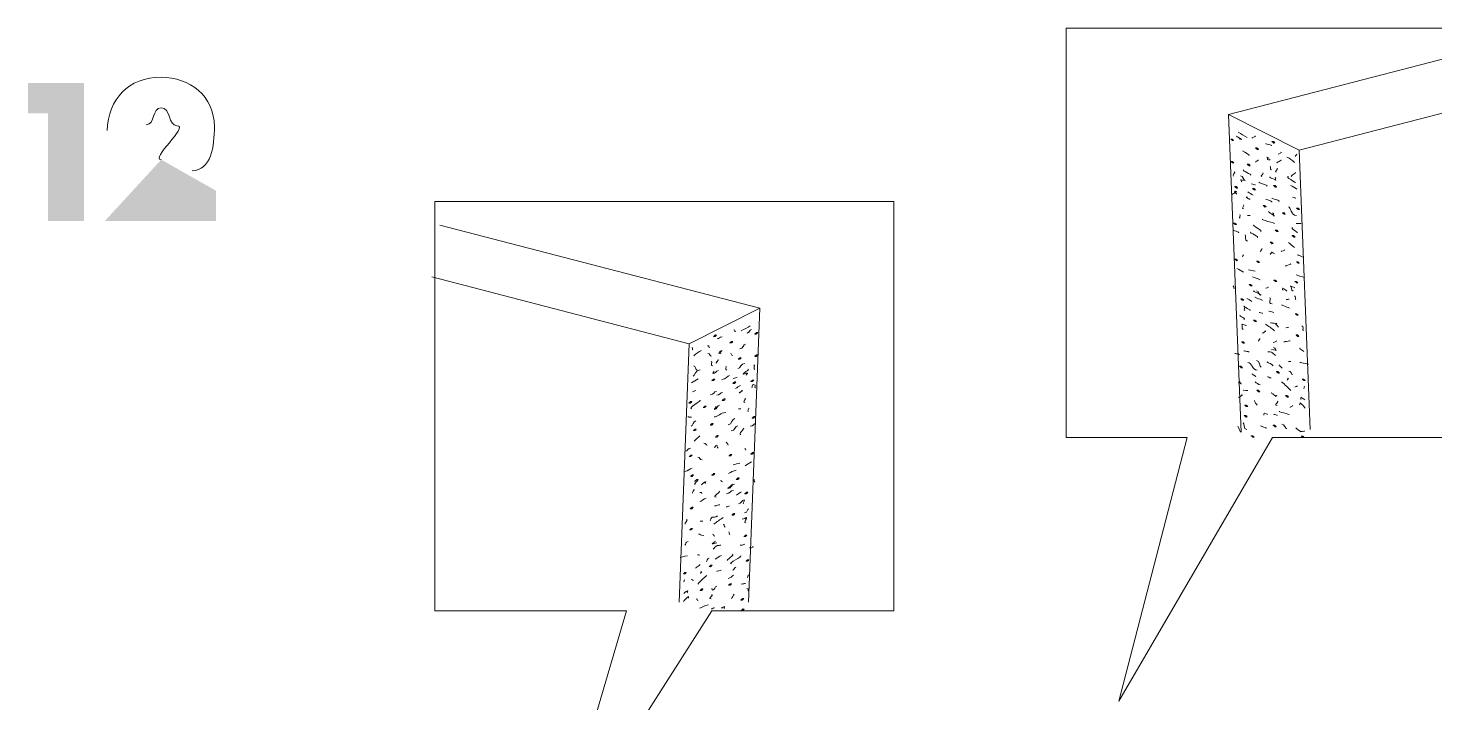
# Model space of a CAD drawing. Header units: metres. Extents: x -27.1 to 47.9, y -10.7 to 6.6.
# Drawn here: x 43.778 to 45.154, y 3.844 to 4.504 of the extents above; entities that cross this region are included whole.
import ezdxf

# ---------------------------------------------------------------- set-up
doc = ezdxf.new("R2010")
doc.units = ezdxf.units.M
doc.header["$MEASUREMENT"] = 0
doc.layers.add('PDF_Working_Num_Penna__2_Num_Penna__2_Num_Penna__2_Num_Penna__2_Num_Penna__2_Num_Penna__2', color=7, linetype='Continuous', lineweight=18, true_color=0xc6c8ca)
doc.layers.add('PDF_Working_Num_Penna__7_Num_Penna__7_Num_Penna__7_Num_Penna__7_Num_Penna__7_Num_Penna__7', color=7, linetype='Continuous', lineweight=18)

msp = doc.modelspace()

# ---------------------------------------------------------------- hatches: boundary and pattern name
at = {"layer": 'PDF_Working_Num_Penna__7_Num_Penna__7_Num_Penna__7_Num_Penna__7_Num_Penna__7_Num_Penna__7', "linetype": 'Continuous', "lineweight": 18}
for points in [[(43.7976, 4.4207), (43.7976, 4.3152), (43.8327, 4.3152), (43.8327, 4.4504), (43.7782, 4.4504), (43.7782, 4.4207)], [(43.9084, 4.3753), (43.8531, 4.3152), (43.9618, 4.3152), (43.9618, 4.345)]]:
    msp.add_hatch(color=7, dxfattribs=at).paths.add_polyline_path(points)

# ---------------------------------------------------------------- linework, layer by layer
at = {"layer": 'PDF_Working_Num_Penna__2_Num_Penna__2_Num_Penna__2_Num_Penna__2_Num_Penna__2_Num_Penna__2', "color": 9, "linetype": 'Continuous', "lineweight": 18, "true_color": 0xc6c8ca}
for centre, radius, start, end in [((44.7364, 4.4595), 0.3021, 324.812, 325.4985), ((44.9653, 4.2252), 0.043, 72.0605, 81.0936), ((44.71, 4.2703), 0.3021, 214.5015, 215.188), ((44.4808, 4.0373), 0.0416, 98.7586, 108.0873)]:
    msp.add_arc(centre, radius, start, end, dxfattribs=at)
for points in [[(44.978, 4.3982), (44.9809, 4.3982), (44.9729, 4.3964), (44.9759, 4.3964)], [(45.0189, 4.3807), (45.0201, 4.3807), (45.0165, 4.3783), (45.0179, 4.3783)], [(44.974, 4.3602), (44.9766, 4.3602), (44.9637, 4.3653), (44.9673, 4.3653)], [(45.0177, 4.3527), (45.0194, 4.3527), (45.0062, 4.3589), (45.011, 4.3589)], [(44.9945, 4.334), (44.9971, 4.334), (44.9873, 4.3368), (44.989, 4.3368)], [(45.0183, 4.3376), (45.0193, 4.3376), (45.0137, 4.3387), (45.015, 4.3387)], [(45.0195, 4.3039), (45.0211, 4.3039), (45.0118, 4.309), (45.015, 4.309)], [(45.0131, 4.2734), (45.0156, 4.2734), (45.0052, 4.271), (45.0088, 4.271)], [(44.985, 4.2377), (44.9877, 4.2377), (44.976, 4.241), (44.9784, 4.241)], [(44.9697, 4.2129), (44.9717, 4.2129), (44.964, 4.2146), (44.9654, 4.2146)], [(44.9654, 4.2146), (44.9667, 4.2146), (44.9642, 4.2093), (44.9666, 4.2093)], [(44.999, 4.2148), (45.0024, 4.2148), (44.9919, 4.2158), (44.9935, 4.2158)], [(45.0012, 4.2114), (45.0023, 4.2114), (44.9973, 4.2148), (44.999, 4.2148)], [(44.4684, 4.209), (44.4712, 4.209), (44.4675, 4.2072), (44.4705, 4.2072)], [(44.4275, 4.1915), (44.4287, 4.1915), (44.4272, 4.1892), (44.4285, 4.1892)], [(44.999, 4.1887), (45.0001, 4.1887), (44.9923, 4.1897), (44.9944, 4.1897)], [(44.9965, 4.1915), (44.9985, 4.1915), (44.9982, 4.1887), (44.999, 4.1887)], [(45.026, 4.1876), (45.0273, 4.1876), (45.02, 4.191), (45.0226, 4.191)], [(44.4287, 4.1636), (44.4304, 4.1636), (44.4307, 4.1698), (44.4354, 4.1698)], [(44.4724, 4.1711), (44.475, 4.1711), (44.4755, 4.1761), (44.4791, 4.1761)], [(44.9796, 4.1788), (44.9836, 4.1788), (44.9825, 4.1725), (44.9842, 4.1725)], [(45.0115, 4.1686), (45.0139, 4.1686), (45.0133, 4.1652), (45.0149, 4.1652)], [(44.4281, 4.1484), (44.4291, 4.1484), (44.4301, 4.1495), (44.4314, 4.1495)], [(44.4519, 4.1449), (44.4544, 4.1449), (44.4558, 4.1476), (44.4574, 4.1476)], [(44.9709, 4.1495), (44.9741, 4.1495), (44.9653, 4.1499), (44.9666, 4.1499)], [(45.0197, 4.1543), (45.0211, 4.1543), (45.0166, 4.153), (45.0175, 4.153)], [(44.4269, 4.1147), (44.4285, 4.1147), (44.4282, 4.1198), (44.4314, 4.1198)], [(44.9667, 4.1179), (44.9684, 4.1179), (44.9663, 4.1116), (44.9702, 4.1116)], [(44.9903, 4.1261), (44.9923, 4.1261), (44.9862, 4.1275), (44.9871, 4.1275)], [(44.9871, 4.1275), (44.9877, 4.1275), (44.9862, 4.1254), (44.987, 4.1254)], [(44.4333, 4.0843), (44.4359, 4.0843), (44.434, 4.0818), (44.4376, 4.0818)], [(44.4613, 4.0486), (44.464, 4.0486), (44.4656, 4.0519), (44.468, 4.0519)], [(44.4452, 4.0222), (44.4463, 4.0222), (44.4457, 4.0257), (44.4474, 4.0257)], [(44.4474, 4.0257), (44.4508, 4.0257), (44.4513, 4.0267), (44.4529, 4.0267)], [(44.4767, 4.0237), (44.4788, 4.0237), (44.4796, 4.0254), (44.481, 4.0254)], [(44.481, 4.0254), (44.4823, 4.0254), (44.4775, 4.0201), (44.4798, 4.0201)], [(44.4204, 3.9985), (44.4216, 3.9985), (44.4212, 4.0019), (44.4238, 4.0019)], [(44.4499, 4.0023), (44.4518, 4.0023), (44.4466, 3.9995), (44.4474, 3.9995)], [(44.4474, 3.9995), (44.4485, 3.9995), (44.4499, 4.0005), (44.452, 4.0005)], [(44.4349, 3.9794), (44.4373, 3.9794), (44.4299, 3.976), (44.4315, 3.976)], [(44.4668, 3.9896), (44.4707, 3.9896), (44.4605, 3.9834), (44.4622, 3.9834)], [(44.4267, 3.9651), (44.4282, 3.9651), (44.4279, 3.9639), (44.4289, 3.9639)], [(44.4755, 3.9603), (44.4786, 3.9603), (44.4785, 3.9608), (44.4798, 3.9608)], [(44.4561, 3.937), (44.4581, 3.937), (44.4585, 3.9384), (44.4593, 3.9384)], [(44.4593, 3.9384), (44.46, 3.9384), (44.4585, 3.9363), (44.4594, 3.9363)]]:
    msp.add_open_spline(points, degree=3, dxfattribs=at)
at = {"layer": 'PDF_Working_Num_Penna__7_Num_Penna__7_Num_Penna__7_Num_Penna__7_Num_Penna__7_Num_Penna__7', "color": 7, "linetype": 'Continuous', "lineweight": 18, "flags": 128}
for points in [[(45.2424, 4.5039), (44.7935, 4.5039), (44.7935, 4.1036), (44.912, 4.1036), (44.845, 3.8458), (44.9954, 4.1036), (45.2424, 4.1036)], [(44.1761, 3.9342), (44.3636, 3.9342), (44.292, 3.6913), (44.4471, 3.9342), (44.625, 3.9342), (44.625, 4.3345), (44.1761, 4.3345)]]:
    msp.add_lwpolyline(points, close=True, dxfattribs=at)
for points in [[(44.9524, 4.4193), (45.2335, 4.492)], [(44.9524, 4.4193), (45.0216, 4.3845), (45.2347, 4.4397)], [(44.9646, 4.109), (44.9524, 4.4193)], [(45.0321, 4.1114), (45.0216, 4.3845)], [(44.494, 4.2301), (44.1808, 4.3111)], [(44.494, 4.2301), (44.4248, 4.1953), (44.1731, 4.2606)], [(44.4827, 3.9427), (44.494, 4.2301)], [(44.4151, 3.9426), (44.4248, 4.1953)]]:
    msp.add_lwpolyline(points, dxfattribs=at)
at = {"layer": 'PDF_Working_Num_Penna__7_Num_Penna__7_Num_Penna__7_Num_Penna__7_Num_Penna__7_Num_Penna__7', "color": 7, "linetype": 'Continuous', "lineweight": 18}
for centre, radius, start, end in [((45.065, 4.5723), 0.199, 238.7708, 241.6891), ((44.9983, 4.3528), 0.0273, 46.6123, 65.7991), ((49.5483, 11.8875), 8.7966, 238.96434, 239.01217), ((44.9411, 4.2897), 0.0619, 55.2398, 60.7372), ((44.8957, 4.161), 0.1764, 46.6435, 49.1069), ((44.9687, 4.28), 0.00262, 127.0806, 173.0564), ((44.9387, 4.2255), 0.0487, 54.5849, 63.2319), ((44.9534, 4.1963), 0.0683, 64.1501, 70.961), ((44.9482, 4.1988), 0.0464, 54.2466, 61.5963), ((45.0014, 4.24), 0.0104, 39.5673, 67.8237), ((44.3871, 4.3732), 0.1876, 298.2221, 301.318), ((44.9376, 4.1342), 0.095, 51.0365, 57.6028), ((44.448, 4.1639), 0.0271, 114.1079, 133.4807), ((44.9834, 4.1708), 0.0197, 40.9858, 55.8587), ((44.9803, 4.1545), 0.0249, 50.5882, 67.5003), ((45.9339, 1.6579), 2.9183, 120.9397, 121.0838), ((44.9879, 4.1678), 0.0136, 225.2507, 250.4948), ((44.9501, 4.0913), 0.0859, 42.6121, 50.8712), ((44.5048, 4.1014), 0.0609, 119.217, 124.806), ((45.0167, 4.1292), 0.0151, 47.5689, 64.4531), ((44.9989, 4.1489), 0.0231, 203.4825, 216.4938), ((45.0073, 4.1178), 0.0247, 36.3266, 52.6374), ((45.0012, 4.1294), 0.0423, 200.1558, 208.8818), ((44.5462, 3.977), 0.1695, 130.8764, 133.4403), ((45.0332, 4.1279), 0.0211, 224.3451, 242.1454), ((44.4777, 4.0908), 0.00262, 6.9436, 52.9194), ((44.5077, 4.0363), 0.0487, 116.7681, 125.4151), ((44.445, 4.0508), 0.0104, 112.1995, 140.5179), ((44.4931, 4.0067), 0.0687, 109.0067, 115.7719), ((44.4979, 4.0101), 0.0459, 118.358, 125.7991), ((44.5077, 3.9466), 0.0931, 122.3314, 129.0293), ((44.4631, 3.9816), 0.0197, 124.149, 139.0065), ((44.4662, 3.9652), 0.0251, 112.6038, 129.3878), ((44.4967, 3.9018), 0.0864, 129.1737, 137.3809), ((44.4585, 3.9787), 0.0137, 289.5507, 314.7039), ((44.4298, 3.94), 0.0152, 115.6449, 132.4194), ((44.4475, 3.9597), 0.0231, 323.5532, 336.5837), ((44.439, 3.9288), 0.0245, 127.2765, 143.6911)]:
    msp.add_arc(centre, radius, start, end, dxfattribs=at)
for points in [[(43.9082, 4.4558), (43.8763, 4.4558), (43.8566, 4.4348), (43.8555, 4.4038)], [(43.9604, 4.4078), (43.9604, 4.4372), (43.9365, 4.4558), (43.9082, 4.4558)], [(43.8937, 4.4095), (43.9028, 4.4095), (43.8989, 4.426), (43.9084, 4.426)], [(43.9084, 4.426), (43.9177, 4.426), (43.9152, 4.4085), (43.9238, 4.4085)], [(43.9238, 4.4085), (43.9362, 4.4085), (43.8967, 4.3753), (43.9084, 4.3753)], [(43.9385, 4.3645), (43.9571, 4.3645), (43.9604, 4.3884), (43.9604, 4.4078)], [(44.956, 4.3939), (44.9569, 4.3939), (44.9542, 4.3954), (44.9546, 4.3954)], [(44.9546, 4.3954), (44.955, 4.3954), (44.9551, 4.3954), (44.956, 4.3954)], [(44.9574, 4.394), (44.9578, 4.394), (44.9552, 4.3939), (44.956, 4.3939)], [(44.956, 4.3954), (44.9569, 4.3954), (44.957, 4.394), (44.9574, 4.394)], [(44.9648, 4.3949), (44.967, 4.3949), (44.9587, 4.3983), (44.9606, 4.3983)], [(44.9629, 4.396), (44.9641, 4.396), (44.9638, 4.3949), (44.9648, 4.3949)], [(44.9943, 4.3892), (44.9969, 4.3892), (44.9863, 4.391), (44.9893, 4.391)], [(44.9963, 4.3915), (44.9972, 4.3915), (44.9945, 4.393), (44.9949, 4.393)], [(44.9949, 4.393), (44.9953, 4.393), (44.9954, 4.393), (44.9963, 4.393)], [(44.9977, 4.3916), (44.9981, 4.3916), (44.9954, 4.3915), (44.9963, 4.3915)], [(44.9963, 4.393), (44.9972, 4.393), (44.9973, 4.3916), (44.9977, 4.3916)], [(44.9722, 4.3794), (44.9753, 4.3794), (44.9647, 4.3839), (44.9666, 4.3839)], [(44.9803, 4.3853), (44.9811, 4.3853), (44.9784, 4.3867), (44.9788, 4.3867)], [(44.9788, 4.3867), (44.9792, 4.3867), (44.9793, 4.3868), (44.9802, 4.3868)], [(44.9816, 4.3853), (44.9821, 4.3853), (44.9794, 4.3853), (44.9803, 4.3853)], [(44.9802, 4.3868), (44.9811, 4.3868), (44.9812, 4.3853), (44.9816, 4.3853)], [(44.9919, 4.3765), (44.9925, 4.3765), (44.9888, 4.3778), (44.9898, 4.3778)], [(44.9898, 4.3778), (44.9914, 4.3778), (44.9891, 4.3751), (44.9914, 4.3751)], [(45.0036, 4.3826), (45.0066, 4.3826), (44.9993, 4.3808), (45.0015, 4.3808)], [(44.9561, 4.3721), (44.957, 4.3721), (44.9542, 4.3736), (44.9546, 4.3736)], [(44.9546, 4.3736), (44.955, 4.3736), (44.9552, 4.3736), (44.956, 4.3736)], [(44.9575, 4.3721), (44.9579, 4.3721), (44.9552, 4.3721), (44.9561, 4.3721)], [(44.9583, 4.3638), (44.9599, 4.3638), (44.9553, 4.3592), (44.9573, 4.3592)], [(44.956, 4.3736), (44.9569, 4.3736), (44.9571, 4.3721), (44.9575, 4.3721)], [(44.9722, 4.3693), (44.973, 4.3693), (44.9703, 4.3708), (44.9707, 4.3708)], [(44.9707, 4.3708), (44.9711, 4.3708), (44.9712, 4.3708), (44.9721, 4.3708)], [(44.9736, 4.3694), (44.974, 4.3694), (44.9713, 4.3693), (44.9722, 4.3693)], [(44.9721, 4.3708), (44.973, 4.3708), (44.9731, 4.3694), (44.9736, 4.3694)], [(44.9813, 4.375), (44.9828, 4.375), (44.977, 4.3729), (44.9789, 4.3729)], [(44.9859, 4.3623), (44.9876, 4.3623), (44.9827, 4.3588), (44.9849, 4.3588)], [(44.9914, 4.3751), (44.9945, 4.3751), (44.992, 4.3753), (44.993, 4.3753)], [(44.9932, 4.3689), (44.9945, 4.3689), (44.9918, 4.3655), (44.9944, 4.3655)], [(45, 4.3669), (45.0015, 4.3669), (44.997, 4.3629), (44.9989, 4.3629)], [(45.0034, 4.3749), (45.006, 4.3749), (44.9979, 4.3722), (44.9998, 4.3722)], [(45.0174, 4.3628), (45.0195, 4.3628), (45.012, 4.3588), (45.0139, 4.3588)], [(44.9599, 4.3475), (44.9608, 4.3475), (44.9581, 4.3489), (44.9585, 4.3489)], [(44.9585, 4.3489), (44.9589, 4.3489), (44.959, 4.349), (44.9599, 4.349)], [(44.9599, 4.349), (44.9608, 4.349), (44.9609, 4.3475), (44.9613, 4.3475)], [(44.9686, 4.3549), (44.9704, 4.3549), (44.9618, 4.3557), (44.9644, 4.3557)], [(44.9642, 4.3594), (44.967, 4.3594), (44.967, 4.3549), (44.9686, 4.3549)], [(44.9644, 4.3557), (44.9649, 4.3557), (44.9644, 4.3536), (44.9655, 4.3536)], [(44.9785, 4.3505), (44.9802, 4.3505), (44.9738, 4.3518), (44.9748, 4.3518)], [(44.9896, 4.3495), (44.9933, 4.3495), (44.9804, 4.3533), (44.9821, 4.3533)], [(44.9982, 4.3553), (45.0005, 4.3553), (44.9905, 4.3582), (44.993, 4.3582)], [(44.9979, 4.3485), (44.9988, 4.3485), (44.996, 4.35), (44.9965, 4.35)], [(44.9965, 4.35), (44.9969, 4.35), (44.997, 4.35), (44.9979, 4.35)], [(44.9993, 4.3485), (44.9997, 4.3485), (44.997, 4.3485), (44.9979, 4.3485)], [(44.9979, 4.3577), (44.9997, 4.3577), (44.9972, 4.3553), (44.9982, 4.3553)], [(44.9979, 4.35), (44.9987, 4.35), (44.9989, 4.3485), (44.9993, 4.3485)], [(44.9588, 4.3444), (44.9632, 4.3444), (44.9545, 4.3414), (44.9567, 4.3414)], [(44.9604, 4.3415), (44.9614, 4.3415), (44.9567, 4.3444), (44.9588, 4.3444)], [(44.9613, 4.3475), (44.9617, 4.3475), (44.9591, 4.3475), (44.9599, 4.3475)], [(44.9704, 4.3386), (44.9722, 4.3386), (44.9688, 4.3387), (44.9695, 4.3387)], [(44.9695, 4.3387), (44.9698, 4.3387), (44.9721, 4.3365), (44.9725, 4.3365)], [(44.9725, 4.3365), (44.9748, 4.3365), (44.9726, 4.3369), (44.9727, 4.3369)], [(44.9774, 4.3456), (44.9783, 4.3456), (44.9755, 4.3471), (44.9759, 4.3471)], [(44.9759, 4.3471), (44.9763, 4.3471), (44.9764, 4.3471), (44.9773, 4.3471)], [(44.9788, 4.3457), (44.9792, 4.3457), (44.9765, 4.3456), (44.9774, 4.3456)], [(44.9773, 4.3471), (44.9782, 4.3471), (44.9784, 4.3457), (44.9788, 4.3457)], [(45.0012, 4.3347), (45.0057, 4.3347), (44.9921, 4.3378), (44.995, 4.3378)], [(44.9635, 4.3216), (44.9646, 4.3216), (44.9618, 4.3181), (44.9636, 4.3181)], [(44.9669, 4.3311), (44.9687, 4.3311), (44.9643, 4.3272), (44.9671, 4.3272)], [(44.9735, 4.3208), (44.9741, 4.3208), (44.9696, 4.3207), (44.971, 4.3207)], [(44.9878, 4.329), (44.9886, 4.329), (44.9859, 4.3305), (44.9863, 4.3305)], [(44.9863, 4.3305), (44.9867, 4.3305), (44.9868, 4.3305), (44.9877, 4.3305)], [(44.9892, 4.3291), (44.9896, 4.3291), (44.9869, 4.329), (44.9878, 4.329)], [(44.9877, 4.3305), (44.9886, 4.3305), (44.9887, 4.3291), (44.9892, 4.3291)], [(44.9968, 4.3201), (44.9994, 4.3201), (44.9895, 4.3245), (44.9918, 4.3245)], [(44.9955, 4.3233), (44.9971, 4.3233), (44.9958, 4.3201), (44.9968, 4.3201)], [(45.0065, 4.322), (45.0074, 4.322), (45.0046, 4.3234), (45.0051, 4.3234)], [(45.0051, 4.3234), (45.0055, 4.3234), (45.0056, 4.3235), (45.0064, 4.3235)], [(45.0079, 4.322), (45.0083, 4.322), (45.0056, 4.322), (45.0065, 4.322)], [(45.0064, 4.3235), (45.0073, 4.3235), (45.0075, 4.322), (45.0079, 4.322)], [(45.011, 4.3292), (45.0135, 4.3292), (45.0131, 4.3207), (45.0189, 4.3207)], [(45.0205, 4.3264), (45.0213, 4.3264), (45.0186, 4.3279), (45.019, 4.3279)], [(45.019, 4.3279), (45.0194, 4.3279), (45.0195, 4.3279), (45.0204, 4.3279)], [(45.0219, 4.3265), (45.0223, 4.3265), (45.0196, 4.3264), (45.0205, 4.3264)], [(45.0204, 4.3279), (45.0213, 4.3279), (45.0214, 4.3265), (45.0219, 4.3265)], [(44.9587, 4.3118), (44.9596, 4.3118), (44.9568, 4.3132), (44.9572, 4.3132)], [(44.9572, 4.3132), (44.9576, 4.3132), (44.9577, 4.3133), (44.9586, 4.3133)], [(44.9601, 4.3118), (44.9605, 4.3118), (44.9578, 4.3118), (44.9587, 4.3118)], [(44.9586, 4.3133), (44.9595, 4.3133), (44.9597, 4.3118), (44.9601, 4.3118)], [(44.9836, 4.3052), (44.9876, 4.3052), (44.9744, 4.3114), (44.9769, 4.3114)], [(44.9971, 4.3128), (45.0004, 4.3128), (44.9811, 4.3171), (44.9859, 4.3171)], [(45.023, 4.3129), (45.0255, 4.3129), (45.0156, 4.3128), (45.0193, 4.3128)], [(44.9618, 4.304), (44.9645, 4.304), (44.9555, 4.3065), (44.9568, 4.3065)], [(44.9685, 4.3019), (44.9702, 4.3019), (44.9675, 4.2956), (44.971, 4.2956)], [(44.9804, 4.2992), (44.9837, 4.2992), (44.9719, 4.3043), (44.9741, 4.3043)], [(44.9945, 4.2931), (44.9954, 4.2931), (44.9927, 4.2946), (44.9931, 4.2946)], [(44.9931, 4.2946), (44.9935, 4.2946), (44.9936, 4.2946), (44.9945, 4.2946)], [(44.9959, 4.2932), (44.9964, 4.2932), (44.9937, 4.2931), (44.9945, 4.2931)], [(44.9945, 4.2946), (44.9954, 4.2946), (44.9955, 4.2932), (44.9959, 4.2932)], [(44.9995, 4.3049), (45.0004, 4.3049), (44.9977, 4.3064), (44.9981, 4.3064)], [(44.9981, 4.3064), (44.9985, 4.3064), (44.9986, 4.3064), (44.9995, 4.3064)], [(45.0009, 4.3049), (45.0013, 4.3049), (44.9987, 4.3049), (44.9995, 4.3049)], [(44.9995, 4.3064), (45.0004, 4.3064), (45.0005, 4.3049), (45.0009, 4.3049)], [(45.016, 4.2995), (45.0169, 4.2995), (45.0142, 4.301), (45.0146, 4.301)], [(45.0146, 4.301), (45.015, 4.301), (45.0151, 4.301), (45.016, 4.301)], [(45.0174, 4.2996), (45.0178, 4.2996), (45.0151, 4.2995), (45.016, 4.2995)], [(45.016, 4.301), (45.0169, 4.301), (45.017, 4.2996), (45.0174, 4.2996)], [(44.9947, 4.2852), (44.9958, 4.2852), (44.9921, 4.2824), (44.9933, 4.2824)], [(44.997, 4.2832), (44.9981, 4.2832), (44.9935, 4.2852), (44.9947, 4.2852)], [(45.0071, 4.2872), (45.0094, 4.2872), (45.0024, 4.2854), (45.0039, 4.2854)], [(45.0254, 4.2793), (45.0276, 4.2793), (45.0184, 4.2825), (45.0204, 4.2825)], [(44.96, 4.2765), (44.9608, 4.2765), (44.9581, 4.278), (44.9585, 4.278)], [(44.9585, 4.278), (44.9589, 4.278), (44.959, 4.278), (44.9599, 4.278)], [(44.9613, 4.2766), (44.9618, 4.2766), (44.9591, 4.2765), (44.96, 4.2765)], [(44.9599, 4.278), (44.9608, 4.278), (44.9609, 4.2766), (44.9613, 4.2766)], [(44.9813, 4.2747), (44.9822, 4.2747), (44.9794, 4.2762), (44.9798, 4.2762)], [(44.9798, 4.2762), (44.9802, 4.2762), (44.9803, 4.2762), (44.9812, 4.2762)], [(44.9827, 4.2748), (44.9831, 4.2748), (44.9804, 4.2747), (44.9813, 4.2747)], [(44.9812, 4.2762), (44.9821, 4.2762), (44.9823, 4.2748), (44.9827, 4.2748)], [(45.0202, 4.274), (45.0211, 4.274), (45.0184, 4.2755), (45.0188, 4.2755)], [(45.0188, 4.2755), (45.0192, 4.2755), (45.0193, 4.2755), (45.0202, 4.2755)], [(45.0216, 4.2741), (45.022, 4.2741), (45.0194, 4.274), (45.0202, 4.274)], [(45.0202, 4.2755), (45.0211, 4.2755), (45.0212, 4.2741), (45.0216, 4.2741)], [(44.9741, 4.2518), (44.975, 4.2518), (44.9722, 4.2532), (44.9726, 4.2532)], [(44.9726, 4.2532), (44.973, 4.2532), (44.9731, 4.2533), (44.974, 4.2533)], [(44.974, 4.2533), (44.9749, 4.2533), (44.9751, 4.2518), (44.9755, 4.2518)], [(44.9981, 4.256), (44.999, 4.256), (44.9962, 4.2574), (44.9966, 4.2574)], [(44.9966, 4.2574), (44.997, 4.2574), (44.9972, 4.2575), (44.998, 4.2575)], [(44.9995, 4.256), (44.9999, 4.256), (44.9972, 4.256), (44.9981, 4.256)], [(44.998, 4.2575), (44.9989, 4.2575), (44.9991, 4.256), (44.9995, 4.256)], [(45.0167, 4.2501), (45.0189, 4.2501), (45.0113, 4.2519), (45.013, 4.2519)], [(45.013, 4.2519), (45.0145, 4.2519), (45.0132, 4.2468), (45.0156, 4.2468)], [(45.0261, 4.2596), (45.0298, 4.2596), (45.0166, 4.2627), (45.0187, 4.2627)], [(45.0188, 4.2548), (45.0197, 4.2548), (45.0169, 4.2562), (45.0173, 4.2562)], [(45.0173, 4.2562), (45.0177, 4.2562), (45.0178, 4.2563), (45.0187, 4.2563)], [(45.0202, 4.2548), (45.0206, 4.2548), (45.0179, 4.2548), (45.0188, 4.2548)], [(45.0187, 4.2563), (45.0196, 4.2563), (45.0198, 4.2548), (45.0202, 4.2548)], [(44.9577, 4.2492), (44.9591, 4.2492), (44.9556, 4.2518), (44.9576, 4.2518)], [(44.9658, 4.2378), (44.9666, 4.2378), (44.9639, 4.2393), (44.9643, 4.2393)], [(44.9643, 4.2393), (44.9647, 4.2393), (44.9649, 4.2393), (44.9657, 4.2393)], [(44.9657, 4.2393), (44.9666, 4.2393), (44.9668, 4.2378), (44.9672, 4.2378)], [(44.9755, 4.2518), (44.9759, 4.2518), (44.9732, 4.2518), (44.9741, 4.2518)], [(44.9836, 4.2428), (44.9871, 4.2428), (44.9743, 4.2471), (44.9774, 4.2471)], [(44.9799, 4.2471), (44.9824, 4.2471), (44.9819, 4.2428), (44.9836, 4.2428)], [(44.9911, 4.2507), (44.9928, 4.2507), (44.9879, 4.2495), (44.989, 4.2495)], [(44.9924, 4.2402), (44.9955, 4.2402), (44.9898, 4.2344), (44.9951, 4.2344)], [(45.0053, 4.2496), (45.0062, 4.2496), (45.0041, 4.2478), (45.0057, 4.2478)], [(45.0111, 4.239), (45.0136, 4.239), (45.0075, 4.2384), (45.0089, 4.2384)], [(45.017, 4.2422), (45.0185, 4.2422), (45.0171, 4.2383), (45.0183, 4.2383)], [(44.9672, 4.2378), (44.9676, 4.2378), (44.9649, 4.2378), (44.9658, 4.2378)], [(44.9732, 4.2278), (44.9758, 4.2278), (44.9656, 4.232), (44.9678, 4.232)], [(44.9678, 4.232), (44.9693, 4.232), (44.9667, 4.2277), (44.9683, 4.2277)], [(44.9855, 4.2249), (44.987, 4.2249), (44.9813, 4.226), (44.9822, 4.226)], [(44.9967, 4.2258), (44.999, 4.2258), (44.9905, 4.227), (44.9917, 4.227)], [(45.0113, 4.2302), (45.0134, 4.2302), (45.0025, 4.2333), (45.005, 4.2333)], [(45.0191, 4.2232), (45.02, 4.2232), (45.0172, 4.2246), (45.0176, 4.2246)], [(45.0176, 4.2246), (45.0181, 4.2246), (45.0182, 4.2247), (45.019, 4.2247)], [(45.019, 4.2247), (45.0199, 4.2247), (45.0201, 4.2232), (45.0205, 4.2232)], [(44.9674, 4.2191), (44.9708, 4.2191), (44.9621, 4.223), (44.9636, 4.223)], [(44.9783, 4.2169), (44.9792, 4.2169), (44.9764, 4.2184), (44.9768, 4.2184)], [(44.9768, 4.2184), (44.9772, 4.2184), (44.9774, 4.2184), (44.9782, 4.2184)], [(44.9797, 4.217), (44.9801, 4.217), (44.9774, 4.2169), (44.9783, 4.2169)], [(44.9782, 4.2184), (44.9791, 4.2184), (44.9793, 4.217), (44.9797, 4.217)], [(45.0107, 4.2111), (45.0131, 4.2111), (45.0073, 4.211), (45.0083, 4.211)], [(45.0205, 4.2232), (45.0209, 4.2232), (45.0182, 4.2232), (45.0191, 4.2232)], [(45.0242, 4.2128), (45.0263, 4.2128), (45.0244, 4.2082), (45.0256, 4.2082)], [(44.4501, 4.2039), (44.451, 4.2039), (44.4483, 4.2024), (44.4487, 4.2024)], [(44.4487, 4.2024), (44.4491, 4.2024), (44.4492, 4.2024), (44.4501, 4.2024)], [(44.4515, 4.2038), (44.452, 4.2038), (44.4493, 4.2039), (44.4501, 4.2039)], [(44.4501, 4.2024), (44.4509, 4.2024), (44.4511, 4.2038), (44.4515, 4.2038)], [(44.4521, 4.2), (44.4547, 4.2), (44.4541, 4.2019), (44.4571, 4.2019)], [(44.4662, 4.1976), (44.4671, 4.1976), (44.4643, 4.1962), (44.4647, 4.1962)], [(44.4676, 4.1976), (44.468, 4.1976), (44.4653, 4.1976), (44.4662, 4.1976)], [(44.4661, 4.1961), (44.467, 4.1961), (44.4672, 4.1976), (44.4676, 4.1976)], [(44.4835, 4.2069), (44.4847, 4.2069), (44.4807, 4.2058), (44.4816, 4.2058)], [(44.4816, 4.2058), (44.4839, 4.2058), (44.4838, 4.2091), (44.4858, 4.2091)], [(44.4904, 4.2063), (44.4913, 4.2063), (44.4886, 4.2048), (44.489, 4.2048)], [(44.489, 4.2048), (44.4894, 4.2048), (44.4895, 4.2048), (44.4904, 4.2048)], [(44.4918, 4.2062), (44.4922, 4.2062), (44.4895, 4.2063), (44.4904, 4.2063)], [(44.4904, 4.2048), (44.4912, 4.2048), (44.4914, 4.2062), (44.4918, 4.2062)], [(44.9666, 4.1958), (44.9675, 4.1958), (44.9648, 4.1973), (44.9652, 4.1973)], [(44.9652, 4.1973), (44.9656, 4.1973), (44.9657, 4.1973), (44.9666, 4.1973)], [(44.9666, 4.1973), (44.9674, 4.1973), (44.9676, 4.1958), (44.968, 4.1958)], [(44.9829, 4.2004), (44.9839, 4.2004), (44.9806, 4.1978), (44.9817, 4.1978)], [(44.9883, 4.2081), (44.9906, 4.2081), (44.9841, 4.2052), (44.9863, 4.2052)], [(44.9989, 4.1982), (45.0011, 4.1982), (44.9948, 4.1962), (44.9965, 4.1962)], [(45.0126, 4.1983), (45.0148, 4.1983), (45.0031, 4.197), (45.0072, 4.197)], [(45.0199, 4.2024), (45.0208, 4.2024), (45.018, 4.2038), (45.0184, 4.2038)], [(45.0184, 4.2038), (45.0188, 4.2038), (45.0189, 4.2039), (45.0198, 4.2039)], [(45.0213, 4.2024), (45.0217, 4.2024), (45.019, 4.2024), (45.0199, 4.2024)], [(45.0198, 4.2039), (45.0207, 4.2039), (45.0209, 4.2024), (45.0213, 4.2024)], [(44.4428, 4.1934), (44.4459, 4.1934), (44.4427, 4.1916), (44.4449, 4.1916)], [(44.443, 4.1858), (44.4456, 4.1858), (44.4446, 4.183), (44.4466, 4.183)], [(44.455, 4.1859), (44.4582, 4.1859), (44.4525, 4.1862), (44.4534, 4.1862)], [(44.4566, 4.1887), (44.4582, 4.1887), (44.4528, 4.1859), (44.455, 4.1859)], [(44.4545, 4.1873), (44.4552, 4.1873), (44.4556, 4.1887), (44.4566, 4.1887)], [(44.4647, 4.1962), (44.4652, 4.1962), (44.4653, 4.1961), (44.4661, 4.1961)], [(44.4651, 4.1858), (44.4666, 4.1858), (44.4656, 4.1838), (44.4675, 4.1838)], [(44.4742, 4.1902), (44.4774, 4.1902), (44.4779, 4.1948), (44.4798, 4.1948)], [(44.4904, 4.1844), (44.4912, 4.1844), (44.4885, 4.183), (44.4889, 4.183)], [(44.4918, 4.1844), (44.4922, 4.1844), (44.4895, 4.1844), (44.4904, 4.1844)], [(44.4903, 4.1829), (44.4912, 4.1829), (44.4913, 4.1844), (44.4918, 4.1844)], [(44.9625, 4.1847), (44.9659, 4.1847), (44.9571, 4.1859), (44.9588, 4.1859)], [(44.968, 4.1958), (44.9684, 4.1958), (44.9657, 4.1958), (44.9666, 4.1958)], [(44.9717, 4.1873), (44.9751, 4.1873), (44.9659, 4.1884), (44.9673, 4.1884)], [(44.9944, 4.1871), (44.996, 4.1871), (44.9897, 4.1875), (44.9907, 4.1875)], [(44.429, 4.1736), (44.4311, 4.1736), (44.4307, 4.1696), (44.4325, 4.1696)], [(44.4464, 4.1778), (44.4479, 4.1778), (44.4455, 4.1738), (44.4475, 4.1738)], [(44.4532, 4.1798), (44.4544, 4.1798), (44.4494, 4.1763), (44.452, 4.1763)], [(44.4605, 4.1732), (44.4622, 4.1732), (44.4593, 4.1696), (44.4615, 4.1696)], [(44.4743, 4.1817), (44.4752, 4.1817), (44.4724, 4.1802), (44.4728, 4.1802)], [(44.4728, 4.1802), (44.4733, 4.1802), (44.4734, 4.1802), (44.4742, 4.1802)], [(44.4757, 4.1816), (44.4761, 4.1816), (44.4734, 4.1817), (44.4743, 4.1817)], [(44.4742, 4.1802), (44.4751, 4.1802), (44.4753, 4.1816), (44.4757, 4.1816)], [(44.4822, 4.1703), (44.4849, 4.1703), (44.4761, 4.1657), (44.4778, 4.1657)], [(44.4881, 4.1747), (44.4896, 4.1747), (44.4871, 4.17), (44.4891, 4.17)], [(44.4889, 4.183), (44.4893, 4.183), (44.4894, 4.1829), (44.4903, 4.1829)], [(44.9646, 4.1718), (44.9655, 4.1718), (44.9627, 4.1733), (44.9631, 4.1733)], [(44.9631, 4.1733), (44.9635, 4.1733), (44.9636, 4.1733), (44.9645, 4.1733)], [(44.966, 4.1718), (44.9664, 4.1718), (44.9637, 4.1718), (44.9646, 4.1718)], [(44.9645, 4.1733), (44.9654, 4.1733), (44.9656, 4.1718), (44.966, 4.1718)], [(44.9714, 4.1771), (44.9747, 4.1771), (44.9758, 4.1694), (44.9803, 4.1694)], [(45.0048, 4.1714), (45.0059, 4.1714), (45.0003, 4.1746), (45.0022, 4.1746)], [(45.0133, 4.178), (45.0146, 4.178), (45.0106, 4.1779), (45.0112, 4.1779)], [(45.0305, 4.1754), (45.032, 4.1754), (45.0189, 4.1771), (45.0231, 4.1771)], [(44.4485, 4.1608), (44.4494, 4.1608), (44.4467, 4.1594), (44.4471, 4.1594)], [(44.4471, 4.1594), (44.4475, 4.1594), (44.4476, 4.1593), (44.4485, 4.1593)], [(44.4485, 4.1685), (44.4503, 4.1685), (44.4472, 4.1661), (44.4482, 4.1661)], [(44.4499, 4.1608), (44.4503, 4.1608), (44.4477, 4.1608), (44.4485, 4.1608)], [(44.4482, 4.1661), (44.4505, 4.1661), (44.4509, 4.169), (44.4534, 4.169)], [(44.4485, 4.1593), (44.4494, 4.1593), (44.4495, 4.1608), (44.4499, 4.1608)], [(44.4568, 4.1604), (44.4604, 4.1604), (44.4626, 4.1641), (44.4643, 4.1641)], [(44.4691, 4.158), (44.47, 4.158), (44.4672, 4.1565), (44.4676, 4.1565)], [(44.4676, 4.1565), (44.468, 4.1565), (44.4681, 4.1565), (44.469, 4.1565)], [(44.4679, 4.1614), (44.4696, 4.1614), (44.4706, 4.1626), (44.4716, 4.1626)], [(44.4705, 4.1579), (44.4709, 4.1579), (44.4682, 4.158), (44.4691, 4.158)], [(44.469, 4.1565), (44.4699, 4.1565), (44.4701, 4.1579), (44.4705, 4.1579)], [(44.4778, 4.1657), (44.4795, 4.1657), (44.4794, 4.1665), (44.482, 4.1665)], [(44.482, 4.1665), (44.4826, 4.1665), (44.4798, 4.1645), (44.4809, 4.1645)], [(44.4865, 4.1598), (44.4874, 4.1598), (44.4847, 4.1584), (44.4851, 4.1584)], [(44.4851, 4.1584), (44.4855, 4.1584), (44.4856, 4.1583), (44.4865, 4.1583)], [(44.4879, 4.1598), (44.4883, 4.1598), (44.4856, 4.1598), (44.4865, 4.1598)], [(44.4865, 4.1583), (44.4873, 4.1583), (44.4875, 4.1598), (44.4879, 4.1598)], [(44.9631, 4.1584), (44.9642, 4.1584), (44.9616, 4.1571), (44.9623, 4.1571)], [(44.9648, 4.1558), (44.9657, 4.1558), (44.9619, 4.1584), (44.9631, 4.1584)], [(44.9791, 4.1631), (44.9803, 4.1631), (44.9738, 4.1659), (44.9758, 4.1659)], [(44.9904, 4.1631), (44.9916, 4.1631), (44.9916, 4.1619), (44.9941, 4.1619)], [(45.0007, 4.1665), (45.0016, 4.1665), (44.9988, 4.168), (44.9992, 4.168)], [(44.9992, 4.168), (44.9996, 4.168), (44.9998, 4.168), (45.0006, 4.168)], [(45.0021, 4.1665), (45.0025, 4.1665), (44.9998, 4.1665), (45.0007, 4.1665)], [(45.0006, 4.168), (45.0015, 4.168), (45.0017, 4.1665), (45.0021, 4.1665)], [(45.0101, 4.1616), (45.0126, 4.1616), (45.0086, 4.1597), (45.0102, 4.1597)], [(45.0259, 4.1593), (45.0267, 4.1593), (45.024, 4.1608), (45.0244, 4.1608)], [(45.0244, 4.1608), (45.0248, 4.1608), (45.0249, 4.1608), (45.0258, 4.1608)], [(45.0273, 4.1594), (45.0277, 4.1594), (45.025, 4.1593), (45.0259, 4.1593)], [(45.0258, 4.1608), (45.0267, 4.1608), (45.0268, 4.1594), (45.0273, 4.1594)], [(44.4452, 4.1455), (44.4496, 4.1455), (44.4486, 4.1486), (44.4514, 4.1486)], [(44.4769, 4.1495), (44.4772, 4.1495), (44.4734, 4.1473), (44.4739, 4.1473)], [(44.4739, 4.1473), (44.4761, 4.1473), (44.4736, 4.1478), (44.4737, 4.1478)], [(44.476, 4.1495), (44.4777, 4.1495), (44.4762, 4.1495), (44.4769, 4.1495)], [(44.4795, 4.142), (44.4812, 4.142), (44.4765, 4.138), (44.4793, 4.138)], [(44.486, 4.1523), (44.4869, 4.1523), (44.4855, 4.1553), (44.4876, 4.1553)], [(44.4876, 4.1553), (44.492, 4.1553), (44.4875, 4.1522), (44.4897, 4.1522)], [(44.9652, 4.1453), (44.9681, 4.1453), (44.9604, 4.1426), (44.9629, 4.1426)], [(44.9816, 4.1483), (44.9824, 4.1483), (44.9797, 4.1498), (44.9801, 4.1498)], [(44.9801, 4.1498), (44.9805, 4.1498), (44.9806, 4.1498), (44.9815, 4.1498)], [(44.983, 4.1483), (44.9834, 4.1483), (44.9807, 4.1483), (44.9816, 4.1483)], [(44.9815, 4.1498), (44.9824, 4.1498), (44.9825, 4.1483), (44.983, 4.1483)], [(44.9986, 4.1436), (45.0005, 4.1436), (44.993, 4.1474), (44.9947, 4.1474)], [(44.9997, 4.1449), (45.0007, 4.1449), (44.9974, 4.1436), (44.9986, 4.1436)], [(45.0096, 4.1432), (45.0105, 4.1432), (45.0077, 4.1446), (45.0082, 4.1446)], [(45.0082, 4.1446), (45.0086, 4.1446), (45.0087, 4.1447), (45.0095, 4.1447)], [(45.011, 4.1432), (45.0114, 4.1432), (45.0087, 4.1432), (45.0096, 4.1432)], [(45.0095, 4.1447), (45.0104, 4.1447), (45.0106, 4.1432), (45.011, 4.1432)], [(45.0232, 4.1429), (45.0238, 4.1429), (45.0224, 4.1409), (45.0232, 4.1409)], [(45.0264, 4.1535), (45.0272, 4.1535), (45.0253, 4.1515), (45.0265, 4.1515)], [(44.4354, 4.1401), (44.438, 4.1401), (44.4217, 4.1316), (44.4275, 4.1316)], [(44.426, 4.1388), (44.4269, 4.1388), (44.4241, 4.1373), (44.4245, 4.1373)], [(44.4245, 4.1373), (44.425, 4.1373), (44.4251, 4.1373), (44.4259, 4.1373)], [(44.4274, 4.1387), (44.4278, 4.1387), (44.4251, 4.1388), (44.426, 4.1388)], [(44.4259, 4.1373), (44.4268, 4.1373), (44.427, 4.1387), (44.4274, 4.1387)], [(44.44, 4.1343), (44.4408, 4.1343), (44.4381, 4.1329), (44.4385, 4.1329)], [(44.4385, 4.1329), (44.4389, 4.1329), (44.439, 4.1328), (44.4399, 4.1328)], [(44.4413, 4.1343), (44.4418, 4.1343), (44.4391, 4.1343), (44.44, 4.1343)], [(44.4399, 4.1328), (44.4408, 4.1328), (44.4409, 4.1343), (44.4413, 4.1343)], [(44.4509, 4.1342), (44.4525, 4.1342), (44.4487, 4.131), (44.4496, 4.131)], [(44.4496, 4.131), (44.4523, 4.131), (44.4523, 4.1354), (44.4546, 4.1354)], [(44.4587, 4.1414), (44.4596, 4.1414), (44.4568, 4.1399), (44.4572, 4.1399)], [(44.4572, 4.1399), (44.4576, 4.1399), (44.4578, 4.1399), (44.4586, 4.1399)], [(44.4601, 4.1413), (44.4605, 4.1413), (44.4578, 4.1414), (44.4587, 4.1414)], [(44.4586, 4.1399), (44.4595, 4.1399), (44.4597, 4.1413), (44.4601, 4.1413)], [(44.4729, 4.1316), (44.4736, 4.1316), (44.4739, 4.1315), (44.4754, 4.1315)], [(44.4829, 4.1324), (44.484, 4.1324), (44.481, 4.1289), (44.4828, 4.1289)], [(44.9697, 4.1338), (44.9705, 4.1338), (44.9678, 4.1353), (44.9682, 4.1353)], [(44.9682, 4.1353), (44.9686, 4.1353), (44.9687, 4.1353), (44.9696, 4.1353)], [(44.9711, 4.1339), (44.9715, 4.1339), (44.9688, 4.1338), (44.9697, 4.1338)], [(44.9696, 4.1353), (44.9705, 4.1353), (44.9706, 4.1339), (44.9711, 4.1339)], [(44.9999, 4.139), (45.0031, 4.139), (44.9954, 4.135), (45, 4.135)], [(45.0114, 4.1261), (45.0139, 4.1261), (44.9985, 4.1292), (45.0027, 4.1292)], [(45.0149, 4.1349), (45.0171, 4.1349), (45.011, 4.1331), (45.0128, 4.1331)], [(45.0223, 4.1375), (45.0229, 4.1375), (45.0215, 4.1356), (45.0221, 4.1356)], [(44.4234, 4.1237), (44.426, 4.1237), (44.4235, 4.1236), (44.4271, 4.1236)], [(44.4469, 4.1172), (44.4478, 4.1172), (44.445, 4.1158), (44.4455, 4.1158)], [(44.4455, 4.1158), (44.4459, 4.1158), (44.446, 4.1157), (44.4469, 4.1157)], [(44.4483, 4.1172), (44.4487, 4.1172), (44.446, 4.1172), (44.4469, 4.1172)], [(44.4469, 4.1157), (44.4477, 4.1157), (44.4479, 4.1172), (44.4483, 4.1172)], [(44.4493, 4.1237), (44.4526, 4.1237), (44.4557, 4.128), (44.4605, 4.128)], [(44.4628, 4.1161), (44.4667, 4.1161), (44.467, 4.1223), (44.4695, 4.1223)], [(44.466, 4.11), (44.4693, 4.11), (44.4702, 4.1151), (44.4723, 4.1151)], [(44.4846, 4.1148), (44.4873, 4.1148), (44.4883, 4.1173), (44.4896, 4.1173)], [(44.4878, 4.1241), (44.4887, 4.1241), (44.4859, 4.1227), (44.4863, 4.1227)], [(44.4863, 4.1227), (44.4868, 4.1227), (44.4868, 4.1226), (44.4877, 4.1226)], [(44.4892, 4.1241), (44.4896, 4.1241), (44.4869, 4.1241), (44.4878, 4.1241)], [(44.4877, 4.1226), (44.4886, 4.1226), (44.4888, 4.1241), (44.4892, 4.1241)], [(44.9693, 4.1236), (44.9702, 4.1236), (44.9674, 4.1251), (44.9678, 4.1251)], [(44.9678, 4.1251), (44.9682, 4.1251), (44.9684, 4.1251), (44.9692, 4.1251)], [(44.9707, 4.1237), (44.9711, 4.1237), (44.9684, 4.1236), (44.9693, 4.1236)], [(44.9692, 4.1251), (44.9701, 4.1251), (44.9703, 4.1237), (44.9707, 4.1237)], [(44.9886, 4.1127), (44.9918, 4.1127), (44.9828, 4.1149), (44.9842, 4.1149)], [(44.9975, 4.1142), (44.9984, 4.1142), (44.9956, 4.1156), (44.996, 4.1156)], [(45.0001, 4.1252), (45.0016, 4.1252), (44.9959, 4.1263), (44.9968, 4.1263)], [(44.996, 4.1156), (44.9965, 4.1156), (44.9966, 4.1157), (44.9974, 4.1157)], [(44.9974, 4.1157), (44.9983, 4.1157), (44.9985, 4.1142), (44.9989, 4.1142)], [(45.0044, 4.1167), (45.0069, 4.1167), (45.008, 4.1122), (45.0095, 4.1122)], [(44.4304, 4.1119), (44.4313, 4.1119), (44.4286, 4.1104), (44.429, 4.1104)], [(44.429, 4.1104), (44.4294, 4.1104), (44.4295, 4.1104), (44.4304, 4.1104)], [(44.4318, 4.1118), (44.4322, 4.1118), (44.4295, 4.1119), (44.4304, 4.1119)], [(44.4304, 4.1104), (44.4313, 4.1104), (44.4314, 4.1118), (44.4318, 4.1118)], [(44.4519, 4.1055), (44.4528, 4.1055), (44.4501, 4.104), (44.4505, 4.104)], [(44.4505, 4.104), (44.4509, 4.104), (44.451, 4.104), (44.4519, 4.104)], [(44.4533, 4.1054), (44.4537, 4.1054), (44.451, 4.1055), (44.4519, 4.1055)], [(44.4519, 4.104), (44.4527, 4.104), (44.4529, 4.1054), (44.4533, 4.1054)], [(44.4779, 4.1127), (44.4795, 4.1127), (44.472, 4.1064), (44.4754, 4.1064)], [(44.9759, 4.1038), (44.9767, 4.1038), (44.9741, 4.1052), (44.9745, 4.1052)], [(44.9745, 4.1052), (44.9749, 4.1052), (44.975, 4.1053), (44.9758, 4.1053)], [(44.9773, 4.1038), (44.9777, 4.1038), (44.975, 4.1038), (44.9759, 4.1038)], [(44.9758, 4.1053), (44.9767, 4.1053), (44.9769, 4.1038), (44.9773, 4.1038)], [(44.9989, 4.1142), (44.9993, 4.1142), (44.9966, 4.1142), (44.9975, 4.1142)], [(45.0268, 4.1101), (45.0277, 4.1101), (45.0218, 4.1092), (45.0233, 4.1092)], [(45.025, 4.1036), (45.0259, 4.1036), (45.0231, 4.105), (45.0235, 4.105)], [(45.0235, 4.105), (45.024, 4.105), (45.0241, 4.105), (45.0249, 4.105)], [(45.0264, 4.1036), (45.0268, 4.1036), (45.0241, 4.1036), (45.025, 4.1036)], [(45.0249, 4.105), (45.0258, 4.105), (45.026, 4.1036), (45.0264, 4.1036)], [(44.421, 4.0902), (44.4232, 4.0902), (44.424, 4.0933), (44.426, 4.0933)], [(44.4393, 4.0981), (44.4415, 4.0981), (44.441, 4.0962), (44.4425, 4.0962)], [(44.4494, 4.094), (44.4505, 4.094), (44.4505, 4.096), (44.4517, 4.096)], [(44.4517, 4.096), (44.4527, 4.096), (44.4519, 4.0933), (44.4531, 4.0933)], [(44.4652, 4.0871), (44.4661, 4.0871), (44.4633, 4.0856), (44.4637, 4.0856)], [(44.4666, 4.0871), (44.467, 4.0871), (44.4643, 4.0871), (44.4652, 4.0871)], [(44.4651, 4.0856), (44.466, 4.0856), (44.4662, 4.0871), (44.4666, 4.0871)], [(44.4865, 4.0889), (44.4874, 4.0889), (44.4847, 4.0874), (44.4851, 4.0874)], [(44.4851, 4.0874), (44.4855, 4.0874), (44.4856, 4.0874), (44.4864, 4.0874)], [(44.4879, 4.0888), (44.4883, 4.0888), (44.4856, 4.0889), (44.4865, 4.0889)], [(44.4864, 4.0874), (44.4873, 4.0874), (44.4875, 4.0888), (44.4879, 4.0888)], [(44.4203, 4.0704), (44.4239, 4.0704), (44.4256, 4.0735), (44.4277, 4.0735)], [(44.4262, 4.0864), (44.4271, 4.0864), (44.4244, 4.0849), (44.4248, 4.0849)], [(44.4248, 4.0849), (44.4252, 4.0849), (44.4253, 4.0849), (44.4262, 4.0849)], [(44.4276, 4.0863), (44.428, 4.0863), (44.4254, 4.0864), (44.4262, 4.0864)], [(44.4262, 4.0849), (44.4271, 4.0849), (44.4272, 4.0863), (44.4276, 4.0863)], [(44.4637, 4.0856), (44.4641, 4.0856), (44.4642, 4.0856), (44.4651, 4.0856)], [(44.4277, 4.0671), (44.4286, 4.0671), (44.4258, 4.0657), (44.4262, 4.0657)], [(44.4262, 4.0657), (44.4267, 4.0657), (44.4267, 4.0656), (44.4276, 4.0656)], [(44.4291, 4.0671), (44.4295, 4.0671), (44.4268, 4.0671), (44.4277, 4.0671)], [(44.4276, 4.0656), (44.4285, 4.0656), (44.4286, 4.0671), (44.4291, 4.0671)], [(44.4334, 4.0627), (44.4349, 4.0627), (44.4285, 4.0576), (44.4308, 4.0576)], [(44.4297, 4.061), (44.4319, 4.061), (44.4316, 4.0627), (44.4334, 4.0627)], [(44.4411, 4.0605), (44.4419, 4.0605), (44.4392, 4.0587), (44.4407, 4.0587)], [(44.4484, 4.0683), (44.4493, 4.0683), (44.4465, 4.0668), (44.4469, 4.0668)], [(44.4469, 4.0668), (44.4473, 4.0668), (44.4474, 4.0668), (44.4483, 4.0668)], [(44.4498, 4.0683), (44.4502, 4.0683), (44.4475, 4.0683), (44.4484, 4.0683)], [(44.4483, 4.0668), (44.4492, 4.0668), (44.4493, 4.0683), (44.4498, 4.0683)], [(44.4553, 4.0615), (44.457, 4.0615), (44.4563, 4.0603), (44.4574, 4.0603)], [(44.4724, 4.0641), (44.4733, 4.0641), (44.4705, 4.0626), (44.4709, 4.0626)], [(44.4709, 4.0626), (44.4713, 4.0626), (44.4715, 4.0626), (44.4723, 4.0626)], [(44.4738, 4.0641), (44.4742, 4.0641), (44.4715, 4.0641), (44.4724, 4.0641)], [(44.4723, 4.0626), (44.4732, 4.0626), (44.4734, 4.0641), (44.4738, 4.0641)], [(44.4887, 4.06), (44.4901, 4.06), (44.4868, 4.0626), (44.4888, 4.0626)], [(44.4294, 4.0531), (44.431, 4.0531), (44.4268, 4.0491), (44.4281, 4.0491)], [(44.4353, 4.0499), (44.4378, 4.0499), (44.4361, 4.0492), (44.4375, 4.0492)], [(44.454, 4.0511), (44.457, 4.0511), (44.446, 4.0452), (44.4513, 4.0452)], [(44.4665, 4.058), (44.469, 4.058), (44.4611, 4.0536), (44.4628, 4.0536)], [(44.4628, 4.0536), (44.4663, 4.0536), (44.4658, 4.0579), (44.469, 4.0579)], [(44.4807, 4.0501), (44.4816, 4.0501), (44.4788, 4.0487), (44.4792, 4.0487)], [(44.4792, 4.0487), (44.4796, 4.0487), (44.4797, 4.0486), (44.4806, 4.0486)], [(44.4821, 4.0501), (44.4825, 4.0501), (44.4798, 4.0501), (44.4807, 4.0501)], [(44.4806, 4.0486), (44.4815, 4.0486), (44.4816, 4.0501), (44.4821, 4.0501)], [(44.4274, 4.0355), (44.4282, 4.0355), (44.4255, 4.034), (44.4259, 4.034)], [(44.4259, 4.034), (44.4263, 4.034), (44.4264, 4.034), (44.4273, 4.034)], [(44.4288, 4.0355), (44.4292, 4.0355), (44.4265, 4.0355), (44.4274, 4.0355)], [(44.4273, 4.034), (44.4282, 4.034), (44.4284, 4.0355), (44.4288, 4.0355)], [(44.4351, 4.041), (44.4373, 4.041), (44.4389, 4.0442), (44.4414, 4.0442)], [(44.4497, 4.0367), (44.4521, 4.0367), (44.4535, 4.0379), (44.4547, 4.0379)], [(44.4609, 4.0358), (44.4624, 4.0358), (44.4633, 4.0368), (44.4642, 4.0368)], [(44.4732, 4.0387), (44.4758, 4.0387), (44.4764, 4.0428), (44.4786, 4.0428)], [(44.4786, 4.0428), (44.4801, 4.0428), (44.4765, 4.0386), (44.4781, 4.0386)], [(44.479, 4.03), (44.4824, 4.03), (44.4814, 4.0338), (44.4828, 4.0338)], [(44.4222, 4.0236), (44.4243, 4.0236), (44.4196, 4.019), (44.4208, 4.019)], [(44.4357, 4.0219), (44.438, 4.0219), (44.4371, 4.0219), (44.4381, 4.0219)], [(44.4581, 4.019), (44.4603, 4.019), (44.458, 4.016), (44.4601, 4.016)], [(44.4682, 4.0293), (44.469, 4.0293), (44.4663, 4.0278), (44.4667, 4.0278)], [(44.4667, 4.0278), (44.4671, 4.0278), (44.4672, 4.0278), (44.4681, 4.0278)], [(44.4696, 4.0292), (44.47, 4.0292), (44.4673, 4.0293), (44.4682, 4.0293)], [(44.4681, 4.0278), (44.469, 4.0278), (44.4691, 4.0292), (44.4696, 4.0292)], [(44.4266, 4.0147), (44.4275, 4.0147), (44.4247, 4.0132), (44.4251, 4.0132)], [(44.4251, 4.0132), (44.4255, 4.0132), (44.4256, 4.0132), (44.4265, 4.0132)], [(44.428, 4.0147), (44.4284, 4.0147), (44.4257, 4.0147), (44.4266, 4.0147)], [(44.4265, 4.0132), (44.4274, 4.0132), (44.4276, 4.0147), (44.428, 4.0147)], [(44.4338, 4.0092), (44.4361, 4.0092), (44.435, 4.0079), (44.4392, 4.0079)], [(44.4475, 4.0091), (44.4497, 4.0091), (44.4481, 4.007), (44.4499, 4.007)], [(44.4635, 4.0113), (44.4646, 4.0113), (44.4635, 4.0086), (44.4647, 4.0086)], [(44.4798, 4.0081), (44.4807, 4.0081), (44.478, 4.0067), (44.4784, 4.0067)], [(44.4784, 4.0067), (44.4788, 4.0067), (44.4789, 4.0067), (44.4798, 4.0067)], [(44.4812, 4.0081), (44.4816, 4.0081), (44.4789, 4.0081), (44.4798, 4.0081)], [(44.4798, 4.0067), (44.4807, 4.0067), (44.4808, 4.0081), (44.4812, 4.0081)], [(44.452, 3.9979), (44.4536, 3.9979), (44.4547, 3.9983), (44.4557, 3.9983)], [(44.4747, 3.9982), (44.4781, 3.9982), (44.4777, 3.9992), (44.4791, 3.9992)], [(44.4839, 3.9956), (44.4873, 3.9956), (44.4859, 3.9968), (44.4876, 3.9968)], [(44.4159, 3.9862), (44.4174, 3.9862), (44.4192, 3.988), (44.4233, 3.988)], [(44.4331, 3.9888), (44.4343, 3.9888), (44.4346, 3.9887), (44.4352, 3.9887)], [(44.4416, 3.9822), (44.4426, 3.9822), (44.4422, 3.9855), (44.4442, 3.9855)], [(44.4458, 3.9788), (44.4467, 3.9788), (44.4439, 3.9774), (44.4443, 3.9774)], [(44.4443, 3.9774), (44.4447, 3.9774), (44.4448, 3.9773), (44.4457, 3.9773)], [(44.4472, 3.9788), (44.4476, 3.9788), (44.4449, 3.9788), (44.4458, 3.9788)], [(44.4457, 3.9773), (44.4466, 3.9773), (44.4468, 3.9788), (44.4472, 3.9788)], [(44.475, 3.9879), (44.4782, 3.9879), (44.4616, 3.9802), (44.4661, 3.9802)], [(44.4673, 3.9739), (44.4684, 3.9739), (44.4687, 3.9767), (44.4706, 3.9767)], [(44.4819, 3.9841), (44.4828, 3.9841), (44.48, 3.9827), (44.4804, 3.9827)], [(44.4804, 3.9827), (44.4808, 3.9827), (44.4809, 3.9826), (44.4818, 3.9826)], [(44.4833, 3.9841), (44.4837, 3.9841), (44.481, 3.9841), (44.4819, 3.9841)], [(44.4818, 3.9826), (44.4827, 3.9826), (44.4829, 3.9841), (44.4833, 3.9841)], [(44.4206, 3.9717), (44.4215, 3.9717), (44.4187, 3.9702), (44.4191, 3.9702)], [(44.42, 3.9644), (44.4208, 3.9644), (44.4187, 3.9624), (44.4199, 3.9624)], [(44.4191, 3.9702), (44.4196, 3.9702), (44.4197, 3.9702), (44.4205, 3.9702)], [(44.422, 3.9716), (44.4224, 3.9716), (44.4197, 3.9717), (44.4206, 3.9717)], [(44.4205, 3.9702), (44.4214, 3.9702), (44.4216, 3.9716), (44.422, 3.9716)], [(44.4363, 3.9725), (44.4387, 3.9725), (44.4346, 3.9705), (44.4362, 3.9705)], [(44.456, 3.9739), (44.4572, 3.9739), (44.4498, 3.9727), (44.4523, 3.9727)], [(44.4816, 3.9666), (44.4824, 3.9666), (44.482, 3.9693), (44.4833, 3.9693)], [(44.4833, 3.9693), (44.4843, 3.9693), (44.4834, 3.9679), (44.4841, 3.9679)], [(44.4232, 3.9537), (44.4238, 3.9537), (44.4224, 3.9518), (44.4232, 3.9518)], [(44.4368, 3.9555), (44.4377, 3.9555), (44.435, 3.9541), (44.4354, 3.9541)], [(44.4354, 3.9541), (44.4358, 3.9541), (44.4359, 3.954), (44.4368, 3.954)], [(44.4382, 3.9555), (44.4387, 3.9555), (44.436, 3.9555), (44.4368, 3.9555)], [(44.4368, 3.954), (44.4377, 3.954), (44.4378, 3.9555), (44.4382, 3.9555)], [(44.4465, 3.9498), (44.4497, 3.9498), (44.4418, 3.9459), (44.4464, 3.9459)], [(44.4467, 3.9557), (44.4478, 3.9557), (44.4467, 3.9545), (44.4478, 3.9545)], [(44.4478, 3.9545), (44.4497, 3.9545), (44.4501, 3.9582), (44.4517, 3.9582)], [(44.4649, 3.9606), (44.4658, 3.9606), (44.463, 3.9592), (44.4634, 3.9592)], [(44.4634, 3.9592), (44.4638, 3.9592), (44.4639, 3.9591), (44.4648, 3.9591)], [(44.4663, 3.9606), (44.4667, 3.9606), (44.464, 3.9606), (44.4649, 3.9606)], [(44.4648, 3.9591), (44.4657, 3.9591), (44.4659, 3.9606), (44.4663, 3.9606)], [(44.4812, 3.9561), (44.484, 3.9561), (44.4811, 3.9534), (44.4835, 3.9534)], [(44.4241, 3.9483), (44.4247, 3.9483), (44.4236, 3.9465), (44.4243, 3.9465)], [(44.4315, 3.9458), (44.4336, 3.9458), (44.4318, 3.944), (44.4336, 3.944)], [(44.435, 3.9369), (44.4375, 3.9369), (44.4395, 3.94), (44.4437, 3.94)], [(44.4463, 3.9361), (44.4478, 3.9361), (44.4488, 3.9371), (44.4496, 3.9371)], [(44.4768, 3.9462), (44.4777, 3.9462), (44.4749, 3.9447), (44.4753, 3.9447)], [(44.4753, 3.9447), (44.4758, 3.9447), (44.4759, 3.9447), (44.4767, 3.9447)], [(44.4772, 3.936), (44.4781, 3.936), (44.4753, 3.9345), (44.4757, 3.9345)], [(44.4782, 3.9461), (44.4786, 3.9461), (44.4759, 3.9462), (44.4768, 3.9462)], [(44.4786, 3.9359), (44.479, 3.9359), (44.4763, 3.936), (44.4772, 3.936)], [(44.4767, 3.9447), (44.4776, 3.9447), (44.4778, 3.9461), (44.4782, 3.9461)], [(44.4771, 3.9345), (44.478, 3.9345), (44.4781, 3.9359), (44.4786, 3.9359)], [(44.4757, 3.9345), (44.4761, 3.9345), (44.4762, 3.9345), (44.4771, 3.9345)]]:
    msp.add_open_spline(points, degree=3, dxfattribs=at)

doc.saveas('drawing.dxf')
